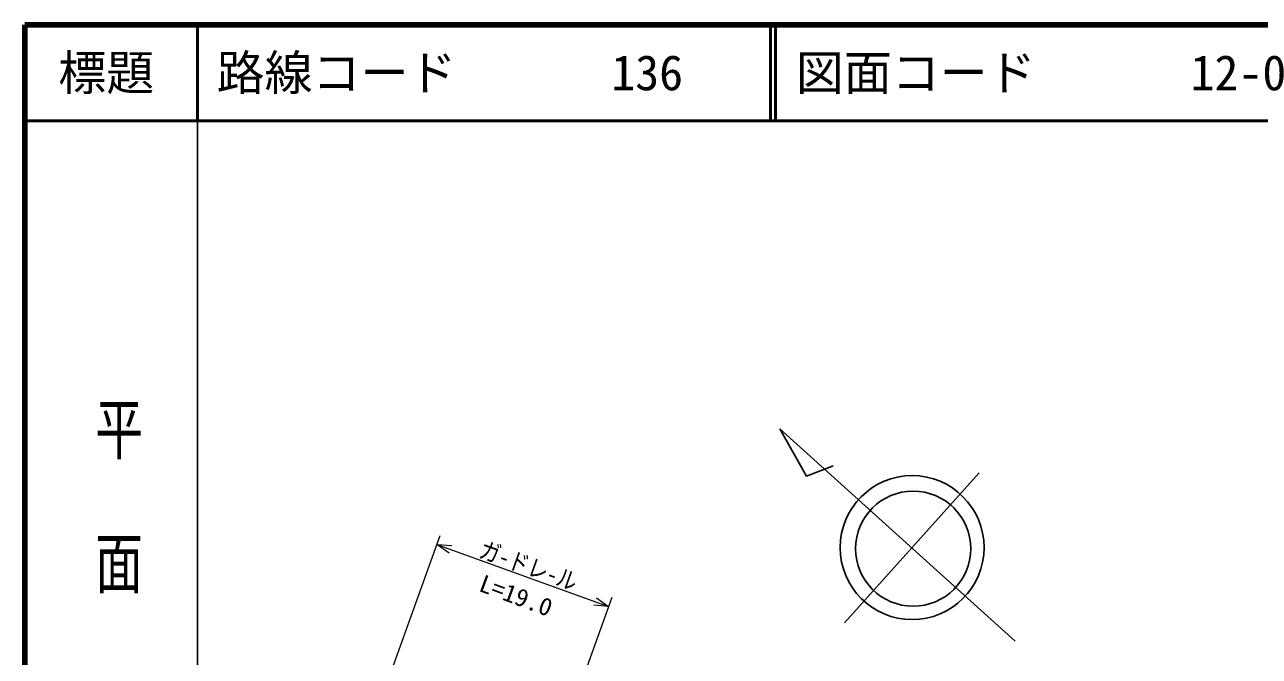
# Model space of a CAD drawing. Units: millimetres, scale not verified. Extents: x 40000 to 680000, y 20000 to 380000.
# Drawn here: x 40000 to 168686, y 314194 to 380000 of the extents above; entities that cross this region are included whole.
import ezdxf
from ezdxf.enums import TextEntityAlignment as Align

# ---------------------------------------------------------------- set-up
doc = ezdxf.new("R2010")
doc.units = ezdxf.units.MM
doc.header["$LTSCALE"] = 1000
for name, color, linetype, lineweight in [('M-BMK-SRVR', 3, 'Continuous', 25), ('M-STR-HTXT', 7, 'Continuous', 13), ('M-TTL', 2, 'Continuous', 140), ('M-TTL-BAND', 7, 'Continuous', 25), ('M-TTL-LINE', 7, 'Continuous', 50), ('M-TTL-TXT', 7, 'Continuous', 25)]:
    doc.layers.add(name, color=color, linetype=linetype, lineweight=lineweight)
doc.styles.add('@ＭＳ ゴシック', font='')
doc.styles.add('ＭＳ ゴシック', font='')
doc.styles.get('@ＭＳ ゴシック').set_extended_font_data('@MS Gothic')
doc.styles.get('ＭＳ ゴシック').set_extended_font_data('MS Gothic')

msp = doc.modelspace()

# ---------------------------------------------------------------- linework, layer by layer
at = {"layer": 'M-BMK-SRVR'}
for p, q in [((143244, 315786), (118699, 337887)), ((118699, 337887), (121482, 332951)), ((121482, 332951), (124277, 334043)), ((125443, 317686), (139495, 333292))]:
    msp.add_line(p, q, dxfattribs=at)
for centre, radius in [((132497, 325520), 7500), ((132608, 325408), 6000)]:
    msp.add_circle(centre, radius, dxfattribs=at)
at = {"layer": 'M-STR-HTXT'}
for p, q in [((75515, 305141), (83310, 326777)), ((84240, 324933), (82971, 325836)), ((82971, 325836), (84524, 325723)), ((82971, 325836), (100859, 319392)), ((101197, 320333), (93403, 298697)), ((100859, 319392), (99305, 319505)), ((99590, 320296), (100859, 319392))]:
    msp.add_line(p, q, dxfattribs=at)
at = {"layer": 'M-TTL'}
for p, q in [((40000, 380000), (40000, 20000)), ((680000, 380000), (40000, 380000))]:
    msp.add_line(p, q, dxfattribs=at)
at = {"layer": 'M-TTL-BAND'}
msp.add_line((58000, 370000), (58000, 20000), dxfattribs=at)
at = {"layer": 'M-TTL-LINE'}
for p, q in [((58000, 380000), (58000, 370000)), ((117750, 380000), (117750, 370000)), ((118250, 380000), (118250, 370000)), ((40000, 370000), (680000, 370000))]:
    msp.add_line(p, q, dxfattribs=at)

# ---------------------------------------------------------------- texts
at = {"layer": 'M-STR-HTXT', "style": 'ＭＳ ゴシック'}
for s, rotation, width, p in [('ガ-ドレ-ル', 340.3, 0.85, (87030, 324040)), ('L=19.0', 339.6, 1.05, (87026, 320521))]:
    msp.add_text(s, height=1833, rotation=rotation, dxfattribs=dict(at, width=width)).set_placement(p, align=Align.BOTTOM_LEFT)
at = {"layer": 'M-TTL-BAND', "style": '@ＭＳ ゴシック', "width": 1.4}
msp.add_text('平  面  図', height=3666, rotation=270, dxfattribs=at).set_placement((49777, 306475), align=Align.MIDDLE_RIGHT)
at = {"layer": 'M-TTL-TXT', "style": 'ＭＳ ゴシック'}
msp.add_text('標題', height=3666, dxfattribs=at).set_placement((48500, 375000), align=Align.MIDDLE_CENTER)
for s, p in [('路線コード', (60000, 375000)), ('図面コード', (120380, 375000)), ('136', (101142, 375000)), ('12-0', (161521, 375000))]:
    msp.add_text(s, height=3666, dxfattribs=at).set_placement(p, align=Align.MIDDLE_LEFT)

doc.saveas('drawing.dxf')
